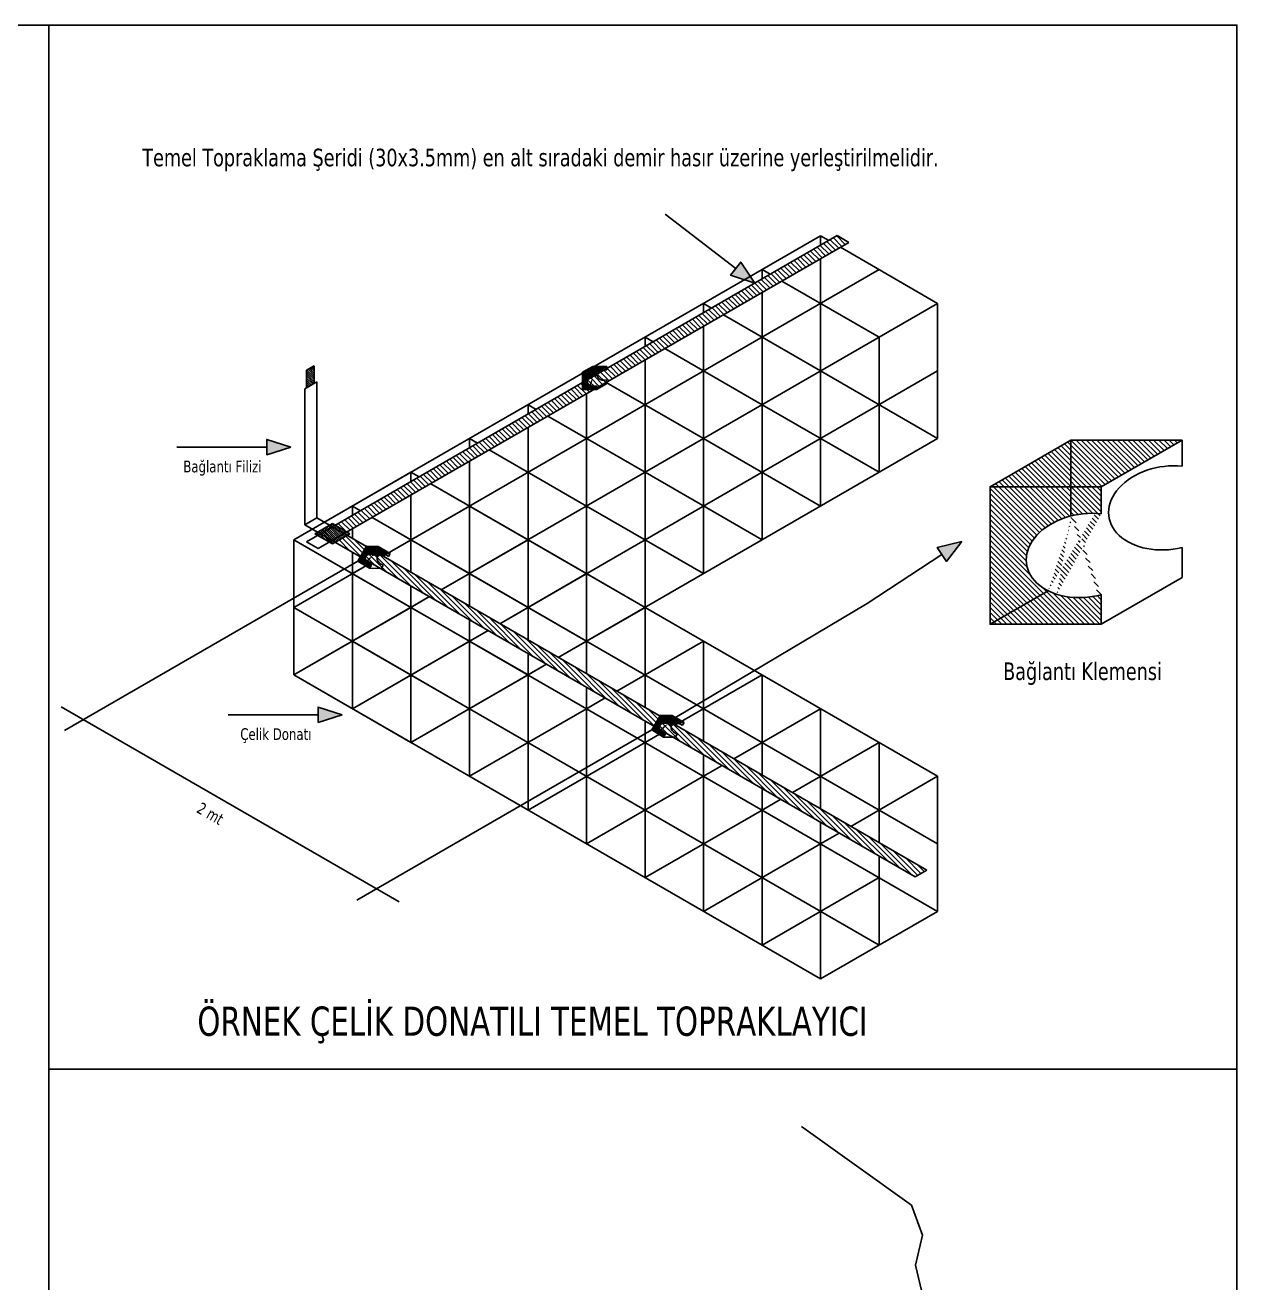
# Model space of a CAD drawing. Header units: millimetres. Extents: x 635 to 12891, y 1434 to 3689.
# Drawn here: x 1036.5 to 1458.3, y 2617.6 to 3055.5 of the extents above; entities that cross this region are included whole.
import ezdxf

# ---------------------------------------------------------------- set-up
doc = ezdxf.new("R2010")
doc.units = ezdxf.units.MM
doc.linetypes.add('SOLID_LINE', pattern=[0])
for name, color, linetype in [('AYD', 10, 'Continuous'), ('CEVRE', 9, 'Continuous'), ('MIMARI', 2, 'SOLID_LINE'), ('OYAZI', 3, 'Continuous'), ('YAZI', 7, 'Continuous')]:
    doc.layers.add(name, color=color, linetype=linetype)
doc.styles.add('ROMANS', font='tahoma.ttf')
pattern_1 = [(135, (3059.536, 19654.81396), (-0.360125004, -0.360125004), [])]
pattern_2 = [(135, (3059.536, 19654.814), (-0.90031251, -0.90031251), [])]

# ---------------------------------------------------------------- blocks, each defined once
blk = doc.blocks.new('OK1')
at = {"layer": 'AYD', "color": 4}
blk.add_line((0.1638, 0), (0.7734, 0), dxfattribs=at)
at = {"layer": 'AYD', "color": 1}
blk.add_lwpolyline([(0, 0), (0.1638, -0.0568), (0.1638, 0.0568)], close=True, dxfattribs=at)
blk.add_solid([(0, 0), (0.1638, -0.0568), (0.1638, 0.0568)], dxfattribs=at)

msp = doc.modelspace()

# ---------------------------------------------------------------- hatches: boundary and pattern name
at = {"layer": 'AYD', "linetype": 'Continuous'}
h = msp.add_hatch(dxfattribs=at)
h.set_pattern_fill('ANSI31', color=256, scale=10.185873, angle=90, style=0)
h.set_pattern_definition(pattern_2)
h.paths.add_polyline_path([(1144.47, 2881.36), (1148.54, 2879.01), (1323.25, 2979.88), (1319.18, 2982.23)])
h = msp.add_hatch(dxfattribs=at)
h.set_pattern_fill('ANSI31', color=256, scale=4.074349, angle=90, style=0)
h.set_pattern_definition(pattern_1)
h.paths.add_polyline_path([(1137.14, 2936.94), (1134.43, 2935.37), (1134.43, 2929.22), (1137.14, 2930.79)])
h = msp.add_hatch(dxfattribs=at)
h.set_pattern_fill('ANSI31', color=256, scale=1.273234, angle=202.8469, style=0)
h.set_pattern_definition([(134.743964, (1444.7018, 5029.63553), (-0.113040838, -0.112035042), [])])
h.paths.add_polyline_path([(1234.11, 2936.67), (1234.1, 2934.64), (1235.42, 2934.63), (1238.95, 2936.65)])
h.paths.add_polyline_path([(1234.1, 2934.64), (1234.11, 2936.67), (1230.58, 2934.66)])
edge = h.paths.add_edge_path()
edge.add_line((1230.58, 2934.66), (1230.56, 2928.67))
edge.add_line((1230.56, 2928.67), (1233.09, 2930.11))
edge.add_ellipse((1234.73, 2931.64), major_axis=(2.58, 0.37), ratio=0.696719, start_angle=98.4414, end_angle=224.8552, ccw=False)
edge.add_line((1234.1, 2933.37), (1234.1, 2934.64))
edge.add_line((1234.1, 2934.64), (1230.58, 2934.66))
edge = h.paths.add_edge_path()
edge.add_line((1235.4, 2928.65), (1235.4, 2929.93))
edge.add_ellipse((1234.73, 2931.64), major_axis=(2.58, 0.37), ratio=0.696719, start_angle=224.8552, end_angle=279.3285, ccw=False)
edge.add_line((1233.09, 2930.11), (1230.56, 2928.67))
edge.add_line((1230.56, 2928.67), (1235.4, 2928.65))
edge = h.paths.add_edge_path()
edge.add_ellipse((1234.73, 2931.64), major_axis=(2.58, 0.37), ratio=0.696719, start_angle=68.8335, end_angle=98.4414, ccw=False)
edge.add_line((1235.42, 2933.45), (1235.42, 2934.63))
edge.add_line((1235.42, 2934.63), (1234.1, 2934.64))
edge.add_line((1234.1, 2934.64), (1234.1, 2933.37))
h = msp.add_hatch(dxfattribs=at)
h.set_pattern_fill('ANSI31', color=256, scale=10.185873, angle=90, style=0)
h.set_pattern_definition([(135, (3010.4539, 19662.1364), (-0.90031251, -0.90031251), [])])
h.paths.add_polyline_path([(1400.57, 2911.06), (1400.57, 2894.81), (1411.15, 2894.81), (1439.29, 2911.06)])
h.paths.add_polyline_path([(1400.57, 2894.81), (1400.57, 2911.06), (1372.42, 2894.81)])
edge = h.paths.add_edge_path(flags=17)
edge.add_line((1372.42, 2894.81), (1372.42, 2846.92))
edge.add_line((1372.42, 2846.92), (1392.61, 2858.57))
edge.add_ellipse((1405.7, 2870.87), major_axis=(20.6, 3.07), ratio=0.696719, start_angle=98.4414, end_angle=224.8552, ccw=False)
edge.add_line((1400.57, 2884.62), (1400.57, 2894.81))
edge.add_line((1400.57, 2894.81), (1372.42, 2894.81))
edge = h.paths.add_edge_path()
edge.add_line((1411.15, 2894.81), (1372.42, 2894.81))
edge.add_line((1372.42, 2894.81), (1372.42, 2846.92))
edge.add_line((1372.42, 2846.92), (1392.61, 2858.57))
edge.add_ellipse((1405.7, 2870.87), major_axis=(20.6, 3.07), ratio=0.696719, start_angle=68.8335, end_angle=224.8552, ccw=False)
edge.add_line((1411.15, 2885.36), (1411.15, 2894.81))
edge = h.paths.add_edge_path()
edge.add_ellipse((1405.7, 2870.87), major_axis=(20.6, 3.07), ratio=0.696719, start_angle=98.4414, end_angle=279.3285, ccw=False)
edge.add_line((1400.57, 2884.62), (1400.57, 2894.81))
edge.add_line((1400.57, 2894.81), (1372.42, 2894.81))
edge.add_line((1372.42, 2894.81), (1372.42, 2846.92))
edge.add_line((1372.42, 2846.92), (1411.15, 2846.92))
edge.add_line((1411.15, 2846.92), (1411.15, 2857.21))
h = msp.add_hatch(dxfattribs=at)
h.set_pattern_fill('ANSI31', color=256, scale=4.074349, angle=90, style=0)
h.set_pattern_definition(pattern_1)
h.paths.add_polyline_path([(1142.43, 2875.48), (1143.45, 2876.07), (1139.37, 2878.42), (1138.36, 2877.83)])
h.paths.add_polyline_path([(1138.36, 2879.01), (1137.34, 2878.42), (1138.36, 2877.83), (1139.37, 2878.42)])
h.paths.add_polyline_path([(1138.36, 2879.01), (1139.37, 2878.42), (1143.45, 2880.77), (1142.43, 2881.36)])
h.paths.add_polyline_path([(1144.47, 2881.36), (1143.45, 2881.95), (1142.43, 2881.36), (1143.45, 2880.77)])
h.paths.add_polyline_path([(1144.47, 2881.36), (1143.45, 2880.77), (1147.52, 2878.42), (1148.54, 2879.01)])
h.paths.add_polyline_path([(1143.45, 2880.77), (1139.37, 2878.42), (1143.45, 2876.07), (1147.52, 2878.42)])
h.paths.add_polyline_path([(1148.54, 2877.83), (1147.52, 2878.42), (1143.45, 2876.07), (1144.47, 2875.48)])
h.paths.add_polyline_path([(1148.54, 2877.83), (1149.56, 2878.42), (1148.54, 2879.01), (1147.52, 2878.42)])
h.paths.add_polyline_path([(1143.45, 2876.07), (1142.43, 2875.48), (1143.45, 2874.89), (1144.47, 2875.48)])
h = msp.add_hatch(dxfattribs=at)
h.set_pattern_fill('ANSI31', color=256, scale=10.185873, angle=90, style=0)
h.set_pattern_definition(pattern_2)
h.paths.add_polyline_path([(1148.54, 2877.83), (1144.47, 2875.48), (1346.29, 2758.96), (1350.36, 2761.31)])
h = msp.add_hatch(dxfattribs=at)
h.set_pattern_fill('ANSI31', color=256, scale=1.273234, angle=59.0541, style=0)
h.set_pattern_definition([(104.054098, (2408.75898, 4566.32935), (-0.154390285, -0.038648694), [])])
h.paths.add_polyline_path([(1159.43, 2873.98), (1158.39, 2872.24), (1159.52, 2871.56), (1163.58, 2871.49)])
h.paths.add_polyline_path([(1158.39, 2872.24), (1159.43, 2873.98), (1155.37, 2874.05)])
edge = h.paths.add_edge_path()
edge.add_line((1155.37, 2874.05), (1152.29, 2868.92))
edge.add_line((1152.29, 2868.92), (1155.21, 2868.87))
edge.add_ellipse((1157.4, 2869.35), major_axis=(2.41, -1), ratio=0.696719, start_angle=98.4414, end_angle=224.8552, ccw=False)
edge.add_line((1157.73, 2871.15), (1158.39, 2872.24))
edge.add_line((1158.39, 2872.24), (1155.37, 2874.05))
edge = h.paths.add_edge_path()
edge.add_line((1156.44, 2866.43), (1157.11, 2867.53))
edge.add_ellipse((1157.4, 2869.35), major_axis=(2.41, -1), ratio=0.696719, start_angle=224.8552, end_angle=279.3285, ccw=False)
edge.add_line((1155.21, 2868.87), (1152.29, 2868.92))
edge.add_line((1152.29, 2868.92), (1156.44, 2866.43))
edge = h.paths.add_edge_path()
edge.add_ellipse((1157.4, 2869.35), major_axis=(2.41, -1), ratio=0.696719, start_angle=68.8335, end_angle=98.4414, ccw=False)
edge.add_line((1158.92, 2870.55), (1159.52, 2871.56))
edge.add_line((1159.52, 2871.56), (1158.39, 2872.24))
edge.add_line((1158.39, 2872.24), (1157.73, 2871.15))
h = msp.add_hatch(dxfattribs=at)
h.set_pattern_fill('ANSI31', color=256, scale=1.273234, angle=59.0541, style=0)
h.set_pattern_definition([(104.054098, (2511.1079, 4507.51303), (-0.154390285, -0.038648694), [])])
h.paths.add_polyline_path([(1261.78, 2815.17), (1260.74, 2813.43), (1261.87, 2812.75), (1265.93, 2812.68)])
h.paths.add_polyline_path([(1260.74, 2813.43), (1261.78, 2815.17), (1257.72, 2815.23)])
edge = h.paths.add_edge_path()
edge.add_line((1257.72, 2815.23), (1254.64, 2810.1))
edge.add_line((1254.64, 2810.1), (1257.55, 2810.05))
edge.add_ellipse((1259.75, 2810.53), major_axis=(2.41, -1), ratio=0.696719, start_angle=98.4414, end_angle=224.8552, ccw=False)
edge.add_line((1260.08, 2812.33), (1260.74, 2813.43))
edge.add_line((1260.74, 2813.43), (1257.72, 2815.23))
edge = h.paths.add_edge_path()
edge.add_line((1258.79, 2807.61), (1259.45, 2808.71))
edge.add_ellipse((1259.75, 2810.53), major_axis=(2.41, -1), ratio=0.696719, start_angle=224.8552, end_angle=279.3285, ccw=False)
edge.add_line((1257.55, 2810.05), (1254.64, 2810.1))
edge.add_line((1254.64, 2810.1), (1258.79, 2807.61))
edge = h.paths.add_edge_path()
edge.add_ellipse((1259.75, 2810.53), major_axis=(2.41, -1), ratio=0.696719, start_angle=68.8335, end_angle=98.4414, ccw=False)
edge.add_line((1261.26, 2811.73), (1261.87, 2812.75))
edge.add_line((1261.87, 2812.75), (1260.74, 2813.43))
edge.add_line((1260.74, 2813.43), (1260.08, 2812.33))

# ---------------------------------------------------------------- linework, layer by layer
for p, q in [((1313.43, 2982.16), (1130.08, 2876.3)), ((1319.18, 2982.23), (1134.47, 2875.59)), ((1323.25, 2979.88), (1138.54, 2873.24)), ((1313.43, 2982.16), (1313.43, 2978.91)), ((1316.24, 2980.54), (1313.43, 2982.16)), ((1323.25, 2979.88), (1319.18, 2982.23)), ((1354.17, 2958.64), (1320.31, 2978.18)), ((1313.43, 2974.21), (1313.43, 2935.11)), ((1333.8, 2970.4), (1161.01, 2870.64)), ((1293.06, 2970.4), (1293.06, 2967.15)), ((1295.87, 2968.77), (1293.06, 2970.4)), ((1333.8, 2946.87), (1299.94, 2966.42)), ((1293.06, 2962.44), (1293.06, 2923.35)), ((1354.17, 2958.64), (1181.38, 2858.88)), ((1272.68, 2958.64), (1272.68, 2955.39)), ((1275.5, 2957.01), (1272.68, 2958.64)), ((1354.17, 2958.64), (1354.17, 2911.59)), ((1313.43, 2935.11), (1279.57, 2954.66)), ((1272.68, 2950.68), (1272.68, 2911.59)), ((1252.31, 2946.87), (1252.31, 2943.63)), ((1255.12, 2945.25), (1252.31, 2946.87)), ((1333.8, 2946.87), (1333.8, 2899.83)), ((1252.31, 2938.92), (1252.31, 2899.83)), ((1293.06, 2923.35), (1259.2, 2942.9)), ((1137.14, 2936.94), (1134.43, 2935.37)), ((1134.43, 2929.22), (1134.43, 2935.37)), ((1137.14, 2930.79), (1137.14, 2936.94)), ((1354.17, 2935.11), (1201.75, 2847.11)), ((1230.58, 2934.66), (1234.11, 2936.67)), ((1231.94, 2935.11), (1231.94, 2931.86)), ((1234.75, 2933.49), (1231.94, 2935.11)), ((1234.11, 2936.67), (1234.1, 2933.37)), ((1234.11, 2936.67), (1238.95, 2936.65)), ((1235.42, 2934.63), (1238.95, 2936.65)), ((1238.95, 2936.65), (1238.95, 2935.52)), ((1313.43, 2935.11), (1313.43, 2888.07)), ((1354.17, 2911.59), (1313.43, 2935.11)), ((1133.93, 2928.93), (1138.01, 2931.29)), ((1138.01, 2931.29), (1138.01, 2883.92)), ((1230.56, 2928.67), (1233.09, 2930.11)), ((1235.4, 2928.65), (1238.93, 2930.66)), ((1272.68, 2911.59), (1238.83, 2931.14)), ((1238.93, 2931.97), (1238.93, 2930.66)), ((1133.93, 2928.93), (1133.93, 2881.56)), ((1231.94, 2927.16), (1231.94, 2888.07)), ((1211.57, 2923.35), (1211.57, 2920.1)), ((1214.38, 2921.73), (1211.57, 2923.35)), ((1293.06, 2923.35), (1293.06, 2876.3)), ((1333.8, 2899.83), (1293.06, 2923.35)), ((1252.31, 2899.83), (1218.46, 2919.37)), ((1211.57, 2915.4), (1211.57, 2876.3)), ((1191.2, 2911.59), (1191.2, 2908.34)), ((1194.01, 2909.97), (1191.2, 2911.59)), ((1354.17, 2911.59), (1222.12, 2835.35)), ((1272.68, 2911.59), (1272.68, 2864.54)), ((1313.43, 2888.07), (1272.68, 2911.59)), ((1372.42, 2894.81), (1400.57, 2911.06)), ((1400.57, 2911.06), (1439.29, 2911.06)), ((1400.57, 2911.06), (1400.57, 2884.62)), ((1411.15, 2894.81), (1439.29, 2911.06)), ((1439.29, 2911.06), (1439.29, 2901.99)), ((1191.2, 2903.64), (1191.2, 2864.54)), ((1231.94, 2888.07), (1198.08, 2907.61)), ((1130.08, 2876.3), (1170.82, 2899.83)), ((1170.82, 2899.83), (1170.82, 2896.58)), ((1170.82, 2899.83), (1173.64, 2898.2)), ((1170.82, 2899.83), (1170.82, 2896.58)), ((1173.64, 2898.2), (1170.82, 2899.83)), ((1252.31, 2899.83), (1252.31, 2852.78)), ((1293.06, 2876.3), (1252.31, 2899.83)), ((1211.57, 2876.3), (1177.71, 2895.85)), ((1177.71, 2895.85), (1354.17, 2793.97)), ((1170.82, 2891.88), (1170.82, 2864.97)), ((1170.82, 2891.88), (1170.82, 2864.97)), ((1150.45, 2888.07), (1150.45, 2884.82)), ((1150.45, 2888.07), (1153.27, 2886.44)), ((1153.27, 2886.44), (1150.45, 2888.07)), ((1161.01, 2870.64), (1191.2, 2888.07)), ((1191.2, 2888.07), (1191.2, 2853.21)), ((1231.94, 2888.07), (1231.94, 2841.02)), ((1272.68, 2864.54), (1231.94, 2888.07)), ((1138.01, 2883.92), (1133.93, 2881.56)), ((1143.45, 2881.95), (1137.34, 2878.42)), ((1138.01, 2883.92), (1350.36, 2761.31)), ((1143.45, 2881.95), (1149.56, 2878.42)), ((1191.2, 2864.54), (1157.34, 2884.09)), ((1157.34, 2884.09), (1354.17, 2770.45)), ((1133.93, 2881.56), (1346.29, 2758.96)), ((1137.34, 2878.42), (1143.45, 2874.89)), ((1149.56, 2878.42), (1143.45, 2874.89)), ((1150.45, 2880.11), (1150.45, 2876.73)), ((1130.08, 2876.3), (1130.08, 2829.26)), ((1170.82, 2852.78), (1130.08, 2876.3)), ((1130.08, 2876.3), (1354.17, 2746.93)), ((1130.08, 2876.3), (1130.08, 2829.26)), ((1134.47, 2875.59), (1138.54, 2873.24)), ((1155.37, 2874.05), (1159.43, 2873.98)), ((1159.43, 2873.98), (1157.73, 2871.15)), ((1159.43, 2873.98), (1163.58, 2871.49)), ((1181.38, 2858.88), (1211.57, 2876.3)), ((1211.57, 2876.3), (1211.57, 2841.45)), ((1252.31, 2852.78), (1211.57, 2876.3)), ((1211.57, 2876.3), (1211.57, 2841.45)), ((1439.29, 2873.63), (1439.29, 2863.17)), ((1152.29, 2868.92), (1050.18, 2809.96)), ((1150.45, 2872.03), (1150.45, 2841.02)), ((1152.29, 2868.92), (1155.21, 2868.87)), ((1159.52, 2871.56), (1163.58, 2871.49)), ((1163.58, 2871.49), (1163, 2870.52)), ((1156.93, 2868.28), (1130.08, 2852.78)), ((1150.45, 2864.54), (1156.93, 2868.28)), ((1150.45, 2864.54), (1150.45, 2817.5)), ((1150.45, 2864.54), (1150.45, 2817.5)), ((1156.44, 2866.43), (1160.51, 2866.36)), ((1161.18, 2867.48), (1160.51, 2866.36)), ((1191.2, 2864.54), (1191.2, 2853.21)), ((1231.94, 2841.02), (1191.2, 2864.54)), ((1201.75, 2847.11), (1231.94, 2864.54)), ((1231.94, 2864.54), (1231.94, 2829.68)), ((1170.82, 2860.26), (1170.82, 2852.78)), ((1170.82, 2860.26), (1170.82, 2852.78)), ((1411.15, 2846.92), (1439.29, 2863.17)), ((1177.3, 2856.52), (1130.08, 2829.26)), ((1170.82, 2852.78), (1177.3, 2856.52)), ((1372.42, 2846.92), (1392.61, 2858.57)), ((1130.08, 2852.78), (1333.8, 2735.17)), ((1130.08, 2829.26), (1170.82, 2852.78)), ((1211.57, 2829.26), (1170.82, 2852.78)), ((1170.82, 2852.78), (1170.82, 2805.74)), ((1170.82, 2852.78), (1170.82, 2805.74)), ((1222.12, 2835.35), (1252.31, 2852.78)), ((1252.31, 2852.78), (1252.31, 2817.92)), ((1262.94, 2814.47), (1329.64, 2854.19)), ((1191.2, 2848.5), (1191.2, 2817.5)), ((1191.2, 2848.5), (1191.2, 2841.02)), ((1197.68, 2844.76), (1150.45, 2817.5)), ((1191.2, 2841.02), (1197.68, 2844.76)), ((1191.2, 2817.5), (1150.45, 2841.02)), ((1150.45, 2817.5), (1191.2, 2841.02)), ((1191.2, 2841.02), (1191.2, 2793.97)), ((1242.49, 2823.59), (1272.68, 2841.02)), ((1272.68, 2841.02), (1272.68, 2806.16)), ((1211.57, 2836.74), (1211.57, 2829.26)), ((1211.57, 2836.74), (1211.57, 2829.26)), ((1170.82, 2805.74), (1130.08, 2829.26)), ((1130.08, 2829.26), (1313.43, 2723.4)), ((1218.05, 2833), (1170.82, 2805.74)), ((1170.82, 2805.74), (1211.57, 2829.26)), ((1211.57, 2829.26), (1218.05, 2833)), ((1211.57, 2829.26), (1211.57, 2782.21)), ((1262.87, 2811.83), (1293.06, 2829.26)), ((1293.06, 2829.26), (1293.06, 2794.4)), ((1231.94, 2824.98), (1231.94, 2817.5)), ((1231.94, 2817.5), (1238.42, 2821.24)), ((1049.09, 2818.12), (1166.72, 2750.2)), ((1191.2, 2793.97), (1231.94, 2817.5)), ((1231.94, 2817.5), (1231.94, 2770.45)), ((1283.24, 2800.07), (1313.43, 2817.5)), ((1313.43, 2817.5), (1313.43, 2782.64)), ((1252.31, 2813.22), (1252.31, 2805.74)), ((1257.72, 2815.23), (1261.78, 2815.17)), ((1261.78, 2815.17), (1260.08, 2812.33)), ((1261.78, 2815.17), (1265.93, 2812.68)), ((1261.87, 2812.75), (1265.93, 2812.68)), ((1265.93, 2812.68), (1265.35, 2811.71)), ((1254.64, 2810.1), (1151.96, 2750.82)), ((1252.31, 2805.74), (1258.79, 2809.48)), ((1254.64, 2810.1), (1257.55, 2810.05)), ((1258.79, 2807.61), (1262.86, 2807.54)), ((1263.53, 2808.67), (1262.86, 2807.54)), ((1211.57, 2782.21), (1252.31, 2805.74)), ((1252.31, 2805.74), (1252.31, 2758.69)), ((1303.61, 2788.31), (1333.8, 2805.74)), ((1333.8, 2805.74), (1333.8, 2770.88)), ((1272.68, 2801.46), (1272.68, 2793.97)), ((1272.68, 2793.97), (1279.16, 2797.71)), ((1231.94, 2770.45), (1272.68, 2793.97)), ((1272.68, 2793.97), (1272.68, 2746.93)), ((1323.98, 2776.54), (1354.17, 2793.97)), ((1354.17, 2793.97), (1354.17, 2746.93)), ((1293.06, 2789.69), (1293.06, 2782.21)), ((1293.06, 2782.21), (1299.54, 2785.95)), ((1252.31, 2758.69), (1293.06, 2782.21)), ((1293.06, 2782.21), (1293.06, 2735.17)), ((1333.8, 2782.21), (1333.8, 2770.88)), ((1313.43, 2777.93), (1313.43, 2770.45)), ((1313.43, 2770.45), (1319.91, 2774.19)), ((1272.68, 2746.93), (1313.43, 2770.45)), ((1313.43, 2770.45), (1313.43, 2723.4)), ((1333.8, 2766.17), (1333.8, 2735.17)), ((1333.8, 2766.17), (1333.8, 2758.69)), ((1346.29, 2758.96), (1350.36, 2761.31)), ((1293.06, 2735.17), (1333.8, 2758.69)), ((1313.43, 2723.4), (1354.17, 2746.93))]:
    msp.add_line(p, q, dxfattribs=at)
for points in [[(1235.4, 2929.93), (1235.4, 2928.65), (1230.56, 2928.67), (1230.58, 2934.66), (1235.42, 2934.63), (1235.42, 2933.45)], [(1411.15, 2857.21), (1411.15, 2846.92), (1372.42, 2846.92), (1372.42, 2894.81), (1411.15, 2894.81), (1411.15, 2885.36)], [(1157.11, 2867.53), (1156.44, 2866.43), (1152.29, 2868.92), (1155.37, 2874.05), (1159.52, 2871.56), (1158.92, 2870.55)], [(1259.45, 2808.71), (1258.79, 2807.61), (1254.64, 2810.1), (1257.72, 2815.23), (1261.87, 2812.75), (1261.26, 2811.73)]]:
    msp.add_lwpolyline(points, dxfattribs=at)
for centre, major_axis, start_param, end_param in [((1238.33, 2933.7), (2.58, 0.37), 1.22921, 4.847364), ((1234.73, 2931.64), (2.58, 0.37), 1.201372, 4.875202), ((1434.4, 2887.44), (20.6, 3.07), 1.22921, 4.847364), ((1405.7, 2870.87), (20.6, 3.07), 1.201372, 4.875202), ((1157.4, 2869.35), (-2.41, 1), 4.342964, 8.016795), ((1161.54, 2869.28), (-2.41, 1), 4.370802, 7.988957), ((1259.75, 2810.53), (-2.41, 1), 4.342964, 8.016795), ((1263.89, 2810.46), (-2.41, 1), 4.370802, 7.988957)]:
    msp.add_ellipse(centre, major_axis=major_axis, ratio=0.696719, start_param=start_param, end_param=end_param, dxfattribs=at)
at = {"layer": 'CEVRE'}
msp.add_lwpolyline([(1458.33, 2691.94), (1044.74, 2691.94), (1044.74, 3055.52), (1458.33, 3055.52)], close=True, dxfattribs=at)
at = {"layer": 'MIMARI', "linetype": 'Continuous'}
for p, q in [((1345.03, 2644.66), (1306.75, 2672)), ((1348.84, 2634.13), (1345.03, 2644.66)), ((1346.45, 2623.77), (1348.84, 2634.13)), ((1351.23, 2603.85), (1346.45, 2623.77))]:
    msp.add_line(p, q, dxfattribs=at)
at = {"layer": 'YAZI'}
for points in [[(635.09, 3055.52), (1044.74, 3055.52), (1044.74, 2601.4), (635.09, 2601.4)], [(1044.74, 2691.94), (1458.33, 2691.94), (1458.33, 2136.81), (1044.74, 2136.81)]]:
    msp.add_lwpolyline(points, close=True, dxfattribs=at)

# ---------------------------------------------------------------- block references
at = {"layer": 'AYD', "linetype": 'Continuous'}
for p, xscale, yscale, zscale, rotation in [((1290.48, 2965.66), 50.9293664455888, 50.9293664455888, 50.92936644558734, 142.4240366042806), ((1362.59, 2875.77), 50.92936644558681, 50.92936644558681, 50.92936644558681, 213.2253712515171)]:
    msp.add_blockref('OK1', p, dxfattribs=dict(at, xscale=xscale, yscale=yscale, zscale=zscale, rotation=rotation))
at = {"layer": 'AYD', "linetype": 'Continuous', "xscale": -51.32548440366116, "yscale": -46.81591777827302, "zscale": 51.32548440365998}
for p in [(1129.04, 2908.6), (1146.88, 2815.38)]:
    msp.add_blockref('OK1', p, dxfattribs=at)

# ---------------------------------------------------------------- texts
at = {"layer": 'OYAZI', "style": 'ROMANS', "width": 0.85}
for s, height, p in [('Temel Topraklama Şeridi (30x3.5mm) en alt sıradaki demir hasır üzerine yerleştirilmelidir.', 6.1115, (1077.3, 3006.38, -458.36)), ('Bağlantı Filizi', 4.0743, (1091.57, 2899.8, -458.36)), ('Bağlantı Klemensi', 6.1115, (1376.98, 2827.49, -458.36)), ('Çelik Donatı', 4.0743, (1111.4, 2806.63, -458.36)), ('ÖRNEK ÇELİK DONATILI TEMEL TOPRAKLAYICI', 10.1859, (1096.46, 2703.6, -458.36))]:
    msp.add_text(s, height=height, dxfattribs=at).set_placement(p)
msp.add_text('2 mt', height=4.074, rotation=330, dxfattribs=at).set_placement((1095.86, 2781.6, -458.36))

doc.saveas('drawing.dxf')
